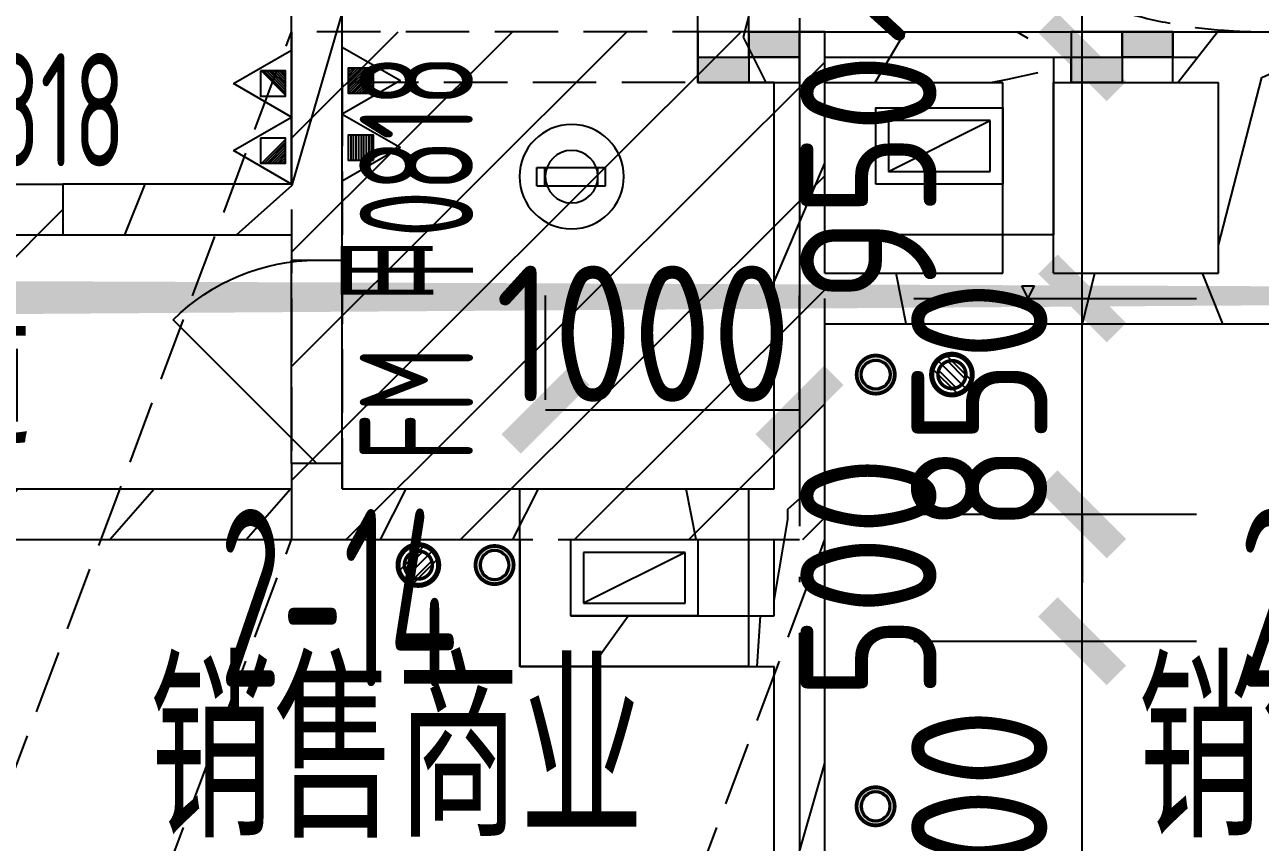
# Model space of a CAD drawing. Header units: inches. Extents: x 0 to 1813292486, y 0 to 3473589894.
# Drawn here: x 600495236 to 600500100, y 3473213326 to 3473216546 of the extents above; entities that cross this region are included whole.
import ezdxf
from ezdxf.enums import TextEntityAlignment as Align

# ---------------------------------------------------------------- set-up
doc = ezdxf.new("R2010")
doc.units = ezdxf.units.IN
doc.header["$LTSCALE"] = 1000
doc.header["$MEASUREMENT"] = 0
for name, pattern in [('AX-MALL-GIRD-200$0$DOTE', [2.4200000000000004, 2, -0.2, 0.02, -0.2]), ('AX-MALL-WALL-P02-QT$0$DASH', [0.35, 0.25, -0.1]), ('AX-MALL-WALL-P02-QT$0$DOTE', [2.4200000000000004, 2, -0.2, 0.02, -0.2]), ('PX-MALL-P02-LG$0$CONTINOUS', [0])]:
    doc.linetypes.add(name, pattern=pattern)
for name, color, linetype in [('A-Anno-Note', 241, 'Continuous'), ('AX-MALL-DIM-P02$0$A-Anno-Dims', 3, 'Continuous'), ('AX-MALL-DIM-P02$0$A-Detl-Thin', 131, 'Continuous'), ('AX-MALL-GIRD-200$0$A-Grid', 222, 'AX-MALL-GIRD-200$0$DOTE'), ('AX-MALL-P02-200$0$A-Anno-Note', 241, 'Continuous'), ('AX-MALL-WALL-P02$0$A-Anno-Note', 241, 'Continuous'), ('AX-MALL-WALL-P02-QT$0$_T_S__T_ELEV_A-STRS', 7, 'Continuous'), ('AX-MALL-WALL-P02-QT$0$A-Detl-Patt', 8, 'Continuous'), ('AX-MALL-WALL-P02-QT$0$A-Detl-Thin', 131, 'Continuous'), ('AX-MALL-WALL-P02-QT$0$A-Strs', 151, 'Continuous'), ('AX-MALL-WALL-P02-QT$0$A-Wall', 2, 'Continuous'), ('AX-MALL-WALL-P02-QT$0$A-Wall-Patt', 13, 'Continuous'), ('AX-MALL-WALL-P02-QT$0$A-Wind', 4, 'Continuous'), ('AX-MALL-WORD-P02$0$A-Anno-Note', 241, 'Continuous'), ('AX-MALL-WORD-P02$0$A-Wind-Iden', 11, 'Continuous'), ('AX-MALL-ZTKD-P02$0$A-Anno-Note', 241, 'Continuous'), ('MX-MALL-P02-LG$0$M-VT-DUCT-FLG', 40, 'Continuous'), ('MX-MALL-P02-LG$0$M-VT-DUCT-KED', 170, 'Continuous'), ('MX-MALL-P02-LG$0$M-VT-DUCT-SAD', 90, 'Continuous'), ('PX-MALL-P02-LG$0$P-Drain-Fldr', 4, 'Continuous'), ('PX-MALL-P02-LG$0$P-Drain-Fldr-ARCH', 161, 'Continuous'), ('PX-MALL-P02-LG$0$P-Drain-Fldr-W100', 4, 'Continuous'), ('PX-MALL-P02-LG$0$P-Drain-Fldr-W50', 4, 'Continuous'), ('PX-MALL-P02-LG$0$P-Exsh', 31, 'Continuous'), ('PX-MALL-P02-LG$0$P-Pipe-Risr', 7, 'Continuous'), ('PX-MALL-P02-LG$0$P-Pipe-Risr-Arch', 6, 'Continuous'), ('PX-MALL-P02-LG$0$P-Pipe-Risr-W100', 6, 'Continuous'), ('PX-MALL-P02-LG$0$P-Pipe-Risr-W50', 6, 'Continuous'), ('PX-MALL-P02-LG$0$P-Sewr-Pipe', 123, 'PX-MALL-P02-LG$0$CONTINOUS'), ('PX-MALL-P02-LG$0$PX-DSY-一层平面图$0$PX-B-P01$0$P-Gass-Anno', 41, 'Continuous'), ('SX-MALL-LT-TZ-2F(T)$0$SX-S1-TZ-(2F~3F)$0$TZ', 255, 'Continuous'), ('SX-MALL-LT-TZ-2F(T)$0$SX-S1-TZ-（-2F~-1F）$0$S-PATT-SOLD', 251, 'Continuous'), ('SX-MALL-TZ-2F~3F$0$S-DIMS', 81, 'Continuous')]:
    doc.layers.add(name, color=color, linetype=linetype)
doc.layers.add('MX-MALL-P02-LG$0$M-AUX-TO-ARCH', color=1, linetype='Continuous', plot=False)
doc.styles.add('AX-MALL-DIM-P02$0$_TCH_DIM_T3', font='gbenor.shx')
doc.styles.add('AX-MALL-WORD-P02$0$_TCH_WINDOW', font='gbenor.shx', dxfattribs={"bigfont": 'gbcbig.shx'})
doc.styles.add('AX-MALL-WORD-P02$0$STANDARD', font='gbenor.shx', dxfattribs={"bigfont": 'gbcbig.shx'})
doc.styles.add('PX-MALL-P02-LG$0$jzfz', font='gbenor.shx', dxfattribs={"bigfont": 'gbcbig.shx'})
doc.dimstyles.new('AX-MALL-DIM-P02$0$_TCH_ARCH&&180', dxfattribs={"dimtxt": 535.5, "dimasz": 270, "dimexe": 450, "dimexo": 450, "dimgap": 137.25, "dimtad": 1, "dimdec": 0, "dimzin": 0, "dimdsep": 46, "dimtxsty": 'AX-MALL-DIM-P02$0$_TCH_DIM_T3', "dimblk": 'AX-MALL-DIM-P02$0$_ArchTick', "dimcen": 0.09, "dimclrt": 7, "dimazin": 2, "dimtfac": 1, "dimtdec": 0, "dimtix": 1, "dimtmove": 2, "dimatfit": 3, "dimfxl": 500, "dimtolj": 1, "dimtzin": 0, "dimarcsym": 0})
pattern_1 = [(45, (0, 359.0227), (-353.55353201463, 353.55353201463), [])]

# ---------------------------------------------------------------- blocks, each defined once
blk = doc.blocks.new('AX-MALL-WORD-P02')
at = {"layer": 'AX-MALL-WORD-P02$0$A-Anno-Note', "style": 'AX-MALL-WORD-P02$0$STANDARD'}
for s, height, p in [('走道', 506.3829787234042, (600304135.7148566, 3473104312.855379)), ('销售商业', 675.177304964539, (600304722.0685897, 3473102457.256547)), ('销售商业', 675.177304964539, (600308368.375042, 3473101098.9004))]:
    blk.add_text(s, height=height, rotation=339.5681613092015, dxfattribs=at).set_placement(p)
at = {"layer": 'AX-MALL-WORD-P02$0$A-Anno-Note', "style": 'AX-MALL-WORD-P02$0$STANDARD', "width": 0.6}
for s, p in [('2-14', (600305187.1632707, 3473102916.265484)), ('2-15', (600308949.0906558, 3473101514.837146))]:
    blk.add_text(s, height=700, rotation=339.5681613092015, dxfattribs=at).set_placement(p)
at = {"layer": 'AX-MALL-WORD-P02$0$A-Wind-Iden', "style": 'AX-MALL-WORD-P02$0$_TCH_WINDOW', "width": 0.7}
for s, height, rotation, p in [('0818', 446.25, 339.5681611663076, (600304882.1613582, 3473105215.845483)), ('0818', 446.25, 69.56816094180219, (600306740.9514925, 3473104226.433904)), ('甲', 506.3829787234042, 69.56816094180219, (600306650.8743992, 3473103984.635256)), ('FM', 446.25, 69.56816094180219, (600306432.7786489, 3473103399.189437))]:
    blk.add_text(s, height=height, rotation=rotation, dxfattribs=at).set_placement(p)
blk = doc.blocks.new('AX-MALL-GIRD-200')
at = {"layer": 'AX-MALL-GIRD-200$0$A-Grid'}
blk.add_line((600338659.2436979, 3473186224.958461), (600299929.7047486, 3473082261.23138), dxfattribs=at)
blk = doc.blocks.new('AX-MALL-WALL-P02-QT$0$tj')
at = {"layer": 'AX-MALL-WALL-P02-QT$0$A-Detl-Patt'}
h = blk.add_hatch(dxfattribs=at)
h.set_pattern_fill('STEEL', color=256, scale=100.0000000000001, angle=50.43183869082386)
h.set_pattern_definition([(75.00000000004839, (-14278.19445574284, 156289.8254051208), (-153.3407249234246, 41.08752340989569), []), (75.00000000004839, (-14317.88195610046, 156358.5661673546), (-153.3407249234246, 41.08752340989569), [])])
edge = h.paths.add_edge_path()
edge.add_line((88101.273016572, 47666.64152574539), (87883.93542659283, 47459.84604215622))
edge.add_line((87883.93542659283, 47459.84604215622), (91571.54751467705, 43584.64122533798))
edge.add_arc((262949.389629302, 558937.705083496), 543101.4133620498, 251.6057364187558, 260.0288666978238)
edge.add_arc((172180.8466627672, -2862.146247219684), 27099.9982179492, 64.7128659603706, 96.9316049602786, ccw=False)
edge.add_arc((262948.9730309481, 558936.3205539446), 543099.9677998082, 261.6155114784545, 271.7251478115656)
edge.add_line((279298.9759148359, 16082.51663446426), (279298.9759315252, 16382.65274763107))
edge.add_arc((262948.9742454757, 558936.3204835369), 542799.9676941936, 261.62020364125146, 271.7261014454634, ccw=False)
edge.add_arc((172180.8456921196, -2862.14609140989), 27400.00151046549, 64.80631838577902, 96.83815911678944)
edge.add_arc((262949.394896181, 558937.7037490648), 542801.4137571028, 251.6136389015772, 260.02417327084333, ccw=False)
edge.add_line((91737.26096642017, 43845.69257831573), (88101.273016572, 47666.64152574539))
blk.add_lwpolyline([(88103.03003954887, 47737.33037519455), (87813.24658572674, 47461.60306501389), (91543.92713344097, 43541.13421487808, 0.03677856867194786), (168908.9495433569, 23989.2463850975, -0.1416543586965341), (183742.0972260237, 21592.70785188675, 0.04416604653312874), (279348.9759123325, 16034.00206041336), (279348.9759345055, 16434.18465709686, -0.04414427716130016), (183859.0483468771, 21979.79425859451, 0.1405450684183163), (168919.8474783897, 24393.46752309799, -0.03670519880877311), (91764.87840116024, 43889.20268630981), (88103.03007543087, 47737.33033752441)], format="xyb", dxfattribs=at)
blk.add_lwpolyline([(88101.273016572, 47666.64152574539), (87883.93542659283, 47459.84604215622), (91571.54751467705, 43584.64122533798, 0.0367693963449814), (168910.2986617088, 24039.77597379684, -0.1415142461245126), (183756.7420067787, 21641.08926153183, 0.04414024362697595), (279298.9759148359, 16082.51663446426), (279298.9759315252, 16382.65274763107, -0.04412389944666065), (183844.4648458958, 21931.40288829803, 0.1406825130026793), (168918.4574091434, 24342.94360637665, -0.03671436212623864), (91737.26096642017, 43845.69257831573)], format="xyb", close=True, dxfattribs=at)
blk = doc.blocks.new('MX-MALL-P02-LG$0$YHJJ-P02')
at = {"layer": 'MX-MALL-P02-LG$0$M-AUX-TO-ARCH'}
for points in [[(-95259.12372815609, -60399.99906539917), (-95259.12372493744, -59699.99906539917), (-94359.12372779846, -59699.99907064438), (-94359.12372756004, -60399.99906682968)], [(-95059.12372863293, -60199.99906730652), (-95059.1237270832, -59899.9990696907), (-94559.1237256527, -59899.99906921387), (-94559.12372684479, -60199.99906730652)], [(-95559.71067595482, -61400.00106573105), (-95559.71068036556, -62100.00106716156), (-96459.71067738533, -62100.00106811523), (-96459.71067714691, -61400.00106811523)], [(-95759.71067726612, -61600.00106954575), (-95759.71067762375, -61900.00106906891), (-96259.71067786217, -61900.0010676384), (-96259.7106782198, -61600.00107049942)]]:
    blk.add_lwpolyline(points, close=True, dxfattribs=at)
at = {"layer": 'MX-MALL-P02-LG$0$M-VT-DUCT-FLG'}
for p, q in [((-95009.12372744683, -60149.99906872503), (-94609.12372743482, -59949.99906874903)), ((-95809.71067810537, -61650.00107001299), (-96209.71067809578, -61850.00107003217))]:
    blk.add_line(p, q, dxfattribs=at)
at = {"layer": 'MX-MALL-P02-LG$0$M-VT-DUCT-KED'}
for p, q in [((-94609.12372743482, -59949.99906874903), (-95009.12372743482, -59949.99906872503)), ((-95009.12372743482, -59949.99906872503), (-95009.12372744683, -60149.99906872503)), ((-94609.12372744683, -60149.99906874903), (-94609.12372743482, -59949.99906874903)), ((-95009.12372744683, -60149.99906872503), (-94609.12372744683, -60149.99906874903)), ((-95809.71067810537, -61650.00107001299), (-96209.71067810537, -61650.00107003217)), ((-96209.71067810537, -61650.00107003217), (-96209.71067809578, -61850.00107003217)), ((-95809.71067809578, -61850.00107001299), (-95809.71067810537, -61650.00107001299)), ((-96209.71067809578, -61850.00107003217), (-95809.71067809578, -61850.00107001299))]:
    blk.add_line(p, q, dxfattribs=at)
blk = doc.blocks.new('MX-MALL-P02-LG')
at = {"layer": 'MX-MALL-P02-LG$0$M-VT-DUCT-SAD', "rotation": 339.5681613187875}
blk.add_blockref('MX-MALL-P02-LG$0$YHJJ-P02', (600418393.5374048, 3473127097.242905), dxfattribs=at)
blk = doc.blocks.new('SX-MALL-LT-TZ-2F(T)$0$SX-S1-TZ-（-2F~-1F）$0$55')
at = {"layer": 'SX-MALL-LT-TZ-2F(T)$0$SX-S1-TZ-（-2F~-1F）$0$S-PATT-SOLD'}
h = blk.add_hatch(color=251, dxfattribs=at)
h.dxf.hatch_style = 1
h.paths.add_polyline_path([(-77686.27864599228, -69171.32194757462), (-77486.27864456177, -69171.3219474554), (-77486.27864456177, -69271.32194751501), (-77686.27864551544, -69271.32194757462)])
h = blk.add_hatch(color=251, dxfattribs=at)
h.dxf.hatch_style = 1
h.paths.add_polyline_path([(-77886.27864646912, -69271.32194751501), (-77686.2786450386, -69271.32194751501), (-77686.27864456177, -69371.3219473958), (-77886.27864551544, -69371.3219473958)])
for p, q in [((-77686.2786450386, -69171.32194757462), (-77686.27864456177, -69371.3219474554)), ((-77886.27864551544, -69271.32194751501), (-77486.27864456177, -69271.32194751501))]:
    blk.add_line(p, q)
for points in [[(-77886.27864408493, -69371.32194751501), (-77486.27864408493, -69371.3219474554), (-77486.27864408493, -69171.3219474554), (-77886.27864456177, -69171.32194757462)], [(-77686.27864599228, -69171.32194757462), (-77486.27864456177, -69171.3219474554), (-77486.27864456177, -69271.32194751501), (-77686.27864551544, -69271.32194757462)], [(-77886.27864646912, -69271.32194751501), (-77686.2786450386, -69271.32194751501), (-77686.27864456177, -69371.3219473958), (-77886.27864551544, -69371.3219473958)]]:
    blk.add_lwpolyline(points, close=True)
blk = doc.blocks.new('SX-MALL-LT-TZ-2F(T)')
at = {"layer": 'SX-MALL-LT-TZ-2F(T)$0$SX-S1-TZ-(2F~3F)$0$TZ', "rotation": 339.5681613221936}
for p in [(600404986.3677527, 3473142305.647402), (600406363.6508175, 3473141792.597708)]:
    blk.add_blockref('SX-MALL-LT-TZ-2F(T)$0$SX-S1-TZ-（-2F~-1F）$0$55', p, dxfattribs=at)
blk = doc.blocks.new('SX-MALL-TZ-2F~3F')
at = {"layer": 'SX-MALL-TZ-2F~3F$0$S-DIMS', "rotation": 1.387142046460944e-06}
blk.add_blockref('SX-MALL-LT-TZ-2F(T)', (84.08594870567322, -14.53440642356873), dxfattribs=at)
blk = doc.blocks.new('AX-MALL-WALL-P02-QT$0$$DorLib2D$00000114')
at = {"color": 0}
blk.add_line((0.4999999999999964, 3.552713678800501e-15), (-0.2071067811864751, 0.7071067811864857), dxfattribs=at)
blk.add_arc((0.5000000000013856, -1.154631945610163e-12), 1.000000000001696, 135, 180, dxfattribs=at)
blk = doc.blocks.new('AX-MALL-WALL-P02-QT')
at = {"layer": 'AX-MALL-WALL-P02-QT$0$A-Detl-Patt', "linetype": 'AX-MALL-WALL-P02-QT$0$DASH'}
h = blk.add_hatch(dxfattribs=at)
h.set_pattern_fill('ANSI31', color=5, scale=199.9999999999999, angle=-3.81666561775622e-14)
h.set_pattern_definition([(24.56816130921802, (600185298.4270635, 3473279938.045598), (-132.0087131905358, 288.7558651210028), [])])
h.paths.add_polyline_path([(600305655.3386515, 3473103359.985047), (600307623.2237589, 3473102626.890101), (600308321.4094226, 3473104501.066395), (600306353.5243152, 3473105234.161342)])
at = {"layer": 'AX-MALL-WALL-P02-QT$0$A-Wall-Patt'}
h = blk.add_hatch(dxfattribs=at)
h.set_pattern_fill('普通砖', color=256, scale=200, style=0)
h.set_pattern_definition(pattern_1)
h.paths.add_polyline_path([(600306171.6318755, 3473104554.926783), (600306296.5769619, 3473104508.381072), (600306855.1254923, 3473106007.722106), (600306827.5622325, 3473106124.703777), (600306702.6171465, 3473106171.249488), (600306144.0686156, 3473104671.908453)])
h = blk.add_hatch(dxfattribs=at)
h.set_pattern_fill('普通砖', color=256, scale=200, style=0)
h.set_pattern_definition(pattern_1)
h.paths.add_polyline_path([(600307783.0467825, 3473104488.195182), (600308040.2829782, 3473104605.794245), (600308424.285093, 3473105636.591206), (600308167.0488974, 3473105518.992143)])
h = blk.add_hatch(dxfattribs=at)
h.set_pattern_fill('普通砖', color=256, scale=200, style=0)
h.set_pattern_definition(pattern_1)
h.paths.add_polyline_path([(600306144.0686156, 3473104671.908453), (600305300.6892843, 3473104986.092001), (600305230.870718, 3473104798.674372), (600306074.2500491, 3473104484.490823), (600306171.6318755, 3473104554.926783)])
h = blk.add_hatch(dxfattribs=at)
h.set_pattern_fill('普通砖', color=256, scale=200, style=0)
h.set_pattern_definition(pattern_1)
h.paths.add_polyline_path([(600308040.2829782, 3473104605.794245), (600307783.0467825, 3473104488.195182), (600308064.173227, 3473104383.467332), (600308181.1548971, 3473104411.030592), (600308227.7006079, 3473104535.975678)])
h = blk.add_hatch(dxfattribs=at)
h.set_pattern_fill('普通砖', color=256, scale=200, style=0)
h.set_pattern_definition(pattern_1)
h.paths.add_polyline_path([(600306074.2500491, 3473104484.490823), (600306039.3407655, 3473104390.782007), (600306226.758395, 3473104320.963441), (600306296.576962, 3473104508.381072), (600306171.6318755, 3473104554.926783)])
h = blk.add_hatch(dxfattribs=at)
h.set_pattern_fill('普通砖', color=256, scale=200, style=0)
h.set_pattern_definition(pattern_1)
h.paths.add_polyline_path([(600308181.1548971, 3473104411.030592), (600308251.5908564, 3473104313.648766), (600308907.5525591, 3473104069.283784), (600309024.5342292, 3473104096.847044), (600309071.0799401, 3473104221.79213), (600308227.7006079, 3473104535.975678)])
h = blk.add_hatch(dxfattribs=at)
h.set_pattern_fill('普通砖', color=256, scale=200, style=0)
h.set_pattern_definition(pattern_1)
h.paths.add_polyline_path([(600307892.3894066, 3473103540.396696), (600307989.7712327, 3473103610.832655), (600308251.5908564, 3473104313.648766), (600308181.1548971, 3473104411.030592), (600308064.173227, 3473104383.467332), (600307767.4443202, 3473103586.942407)])
h = blk.add_hatch(dxfattribs=at)
h.set_pattern_fill('普通砖', color=256, scale=200, style=0)
h.set_pattern_definition(pattern_1)
h.paths.add_polyline_path([(600303617.017584, 3473104190.46182), (600303687.4535431, 3473104093.079994), (600305749.0474664, 3473103325.075764), (600305795.5931771, 3473103450.02085), (600305725.1572177, 3473103547.402677), (600303663.5632949, 3473104315.406906)])
h = blk.add_hatch(dxfattribs=at)
h.set_pattern_fill('普通砖', color=256, scale=200, style=0)
h.set_pattern_definition(pattern_1)
h.paths.add_polyline_path([(600309024.5342293, 3473104096.847044), (600309094.9701885, 3473103999.465218), (600309704.0774835, 3473103772.554877), (600309821.0591537, 3473103800.118137), (600309867.6048645, 3473103925.063223), (600309071.0799401, 3473104221.79213)])
h = blk.add_hatch(dxfattribs=at)
h.set_pattern_fill('普通砖', color=256, scale=200, style=0)
h.set_pattern_definition(pattern_1)
h.paths.add_polyline_path([(600308716.1688942, 3473103269.085846), (600308833.1505643, 3473103296.649107), (600309094.9701885, 3473103999.465218), (600309024.5342292, 3473104096.847044), (600308907.5525591, 3473104069.283784), (600308645.732935, 3473103366.467673)])
h = blk.add_hatch(dxfattribs=at)
h.set_pattern_fill('普通砖', color=256, scale=200, style=0)
h.set_pattern_definition(pattern_1)
h.paths.add_polyline_path([(600309821.0591537, 3473103800.118137), (600309891.4951129, 3473103702.736311), (600315092.3343289, 3473101765.271094), (600315209.3159989, 3473101792.834354), (600315255.8617098, 3473101917.77944), (600309867.6048645, 3473103925.063223)])
h = blk.add_hatch(dxfattribs=at)
h.set_pattern_fill('普通砖', color=256, scale=200, style=0)
h.set_pattern_definition(pattern_1)
h.paths.add_polyline_path([(600309512.6938187, 3473102972.35694), (600309629.6754887, 3473102999.9202), (600309891.4951129, 3473103702.736311), (600309821.0591537, 3473103800.118137), (600309704.0774835, 3473103772.554877), (600309442.2578593, 3473103069.738766)])
h = blk.add_hatch(dxfattribs=at)
h.set_pattern_fill('普通砖', color=256, scale=200, style=0)
h.set_pattern_definition(pattern_1)
h.paths.add_polyline_path([(600305912.5748472, 3473103477.58411), (600305947.4841297, 3473103571.292923), (600305760.0665002, 3473103641.111489), (600305725.1572177, 3473103547.402677), (600305795.5931772, 3473103450.020851)])
h = blk.add_hatch(dxfattribs=at)
h.set_pattern_fill('普通砖', color=256, scale=200, style=0)
h.set_pattern_definition(pattern_1)
h.paths.add_polyline_path([(600307533.1879567, 3473102767.144627), (600307658.133043, 3473102720.598916), (600307919.9526665, 3473103423.415025), (600307892.3894066, 3473103540.396696), (600307767.4443202, 3473103586.942407), (600307505.6246967, 3473102884.126297)])
h = blk.add_hatch(dxfattribs=at)
h.set_pattern_fill('普通砖', color=256, scale=200, style=0)
h.set_pattern_definition(pattern_1)
h.paths.add_polyline_path([(600307892.3894064, 3473103540.396696), (600307919.9526665, 3473103423.415025), (600308669.6231833, 3473103144.14076), (600308716.1688942, 3473103269.085846), (600308645.732935, 3473103366.467673), (600307989.7712327, 3473103610.832655)])
h = blk.add_hatch(dxfattribs=at)
h.set_pattern_fill('普通砖', color=256, scale=200, style=0)
h.set_pattern_definition(pattern_1)
h.paths.add_polyline_path([(600305795.5931772, 3473103450.020851), (600305749.0474664, 3473103325.075764), (600306498.7179836, 3473103045.801499), (600306615.6996537, 3473103073.364759), (600306662.2453648, 3473103198.309845), (600305912.5748472, 3473103477.58411)])
h = blk.add_hatch(dxfattribs=at)
h.set_pattern_fill('普通砖', color=256, scale=200, style=0)
h.set_pattern_definition(pattern_1)
h.paths.add_polyline_path([(600308716.1688942, 3473103269.085846), (600308669.6231833, 3473103144.14076), (600309466.1481078, 3473102847.411854), (600309512.6938186, 3473102972.35694), (600309442.2578593, 3473103069.738766), (600308833.1505643, 3473103296.649107)])
h = blk.add_hatch(dxfattribs=at)
h.set_pattern_fill('普通砖', color=256, scale=200, style=0)
h.set_pattern_definition(pattern_1)
h.paths.add_polyline_path([(600306615.6996537, 3473103073.364759), (600306686.1356131, 3473102975.982933), (600307435.8061305, 3473102696.708667), (600307533.1879567, 3473102767.144627), (600307505.6246967, 3473102884.126297), (600306662.2453648, 3473103198.309845)])
h = blk.add_hatch(dxfattribs=at)
h.set_pattern_fill('普通砖', color=256, scale=200, style=0)
h.set_pattern_definition(pattern_1)
h.paths.add_polyline_path([(600306324.1715678, 3473102577.257425), (600306581.4077635, 3473102694.856488), (600306686.1356131, 3473102975.982933), (600306615.6996537, 3473103073.364759), (600306498.7179836, 3473103045.801499)])
h = blk.add_hatch(dxfattribs=at)
h.set_pattern_fill('普通砖', color=256, scale=200, style=0)
h.set_pattern_definition(pattern_1)
h.paths.add_polyline_path([(600309512.6938187, 3473102972.35694), (600309466.1481078, 3473102847.411854), (600311668.3052539, 3473102027.043699), (600311785.2869239, 3473102054.606959), (600311831.8326347, 3473102179.552045), (600309629.6754887, 3473102999.9202)])
h = blk.add_hatch(dxfattribs=at)
h.set_pattern_fill('普通砖', color=256, scale=200, style=0)
h.set_pattern_definition(pattern_1)
h.paths.add_polyline_path([(600307358.6415409, 3473102298.600553), (600307483.586627, 3473102252.054842), (600307658.1330429, 3473102720.598916), (600307533.1879568, 3473102767.144627), (600307435.8061305, 3473102696.708667), (600307331.0782809, 3473102415.582223)])
h = blk.add_hatch(dxfattribs=at)
h.set_pattern_fill('普通砖', color=256, scale=200, style=0)
h.set_pattern_definition(pattern_1)
h.paths.add_polyline_path([(600306581.4077635, 3473102694.856488), (600306324.1715678, 3473102577.257425), (600307261.2597146, 3473102228.164594), (600307358.6415409, 3473102298.600553), (600307331.0782809, 3473102415.582223)])
h = blk.add_hatch(dxfattribs=at)
h.set_pattern_fill('普通砖', color=256, scale=200, style=0)
h.set_pattern_definition(pattern_1)
h.paths.add_polyline_path([(600306032.4711822, 3473098661.033789), (600306148.6540093, 3473098668.625396), (600307483.586627, 3473102252.054842), (600307358.6415409, 3473102298.600553), (600307261.2597146, 3473102228.164594), (600305974.5074444, 3473098774.068174)])
at = {"layer": 'AX-MALL-WALL-P02-QT$0$_T_S__T_ELEV_A-STRS', "linetype": 'AX-MALL-WALL-P02-QT$0$DOTE', "const_width": 150}
blk.add_lwpolyline([(600234247.8536268, 3473153011.494684), (600262405.5662599, 3473142521.920496), (600259473.1864733, 3473134650.380063), (600277652.6965212, 3473127877.979127), (600276745.0551592, 3473125441.549947), (600276745.055159, 3473125441.549947), (600276046.8694955, 3473123567.373652), (600279607.804453, 3473122240.820894), (600279607.8044529, 3473122240.820893), (600286917.0919989, 3473119517.896807), (600286114.1784856, 3473117362.594068), (600305090.2134603, 3473110293.464231), (600303222.5668081, 3473105280.042639), (600316013.8200127, 3473100514.925489), (600314879.2683095, 3473097469.389009), (600322235.4102613, 3473094729.010282), (600324225.2394023, 3473100070.412719), (600344138.3625215, 3473092652.190045), (600342323.0797966, 3473087779.331682), (600442122.9674294, 3473050600.945104)], dxfattribs=at)
at = {"layer": 'AX-MALL-WALL-P02-QT$0$A-Detl-Patt', "linetype": 'AX-MALL-WALL-P02-QT$0$DASH'}
for p, q in [((600295524.4326031, 3473092770.738178), (600306353.5243154, 3473105234.161342)), ((600294826.2469394, 3473090896.561883), (600305655.3386517, 3473103359.985047)), ((600296794.1320467, 3473090163.466937), (600307623.2237589, 3473102626.890101))]:
    blk.add_line(p, q, dxfattribs=at)
at = {"layer": 'AX-MALL-WALL-P02-QT$0$A-Detl-Patt', "color": 5, "linetype": 'AX-MALL-WALL-P02-QT$0$DASH'}
for points in [[(600305655.3386515, 3473103359.985047), (600307623.2237589, 3473102626.890101), (600308321.4094226, 3473104501.066395), (600306353.5243152, 3473105234.161342)], [(600305912.5748472, 3473103477.58411), (600307505.6246959, 3473102884.126297), (600308064.173227, 3473104383.467332), (600306471.1233783, 3473104976.925146)]]:
    blk.add_lwpolyline(points, close=True, dxfattribs=at)
at = {"layer": 'AX-MALL-WALL-P02-QT$0$A-Strs', "linetype": 'AX-MALL-WALL-P02-QT$0$DASH'}
blk.add_lwpolyline([(600311364.481635, 3473107742.688102, 0.4142135621634755), (600308856.4287425, 3473106596.097242), (600308786.6101768, 3473106408.679612, 0.4142135621629859), (600309933.2010336, 3473103900.626719, 0.4142135621629859)], format="xyb", dxfattribs=at)
at = {"layer": 'AX-MALL-WALL-P02-QT$0$A-Wall'}
for p, q in [((600306144.0686156, 3473104671.908453), (600306702.6171465, 3473106171.249488)), ((600306296.5769619, 3473104508.381072), (600306855.1254923, 3473106007.722106)), ((600308040.2829782, 3473104605.794245), (600308424.285093, 3473105636.591206)), ((600307783.0467825, 3473104488.195182), (600308167.0488974, 3473105518.992143)), ((600305300.6892843, 3473104986.092001), (600305230.870718, 3473104798.674372)), ((600306144.0686156, 3473104671.908453), (600305300.6892843, 3473104986.092001)), ((600305230.870718, 3473104798.674372), (600306074.2500491, 3473104484.490823)), ((600308040.2829782, 3473104605.794245), (600308227.7006079, 3473104535.975678)), ((600306226.758395, 3473104320.963441), (600306296.576962, 3473104508.381072)), ((600308227.7006079, 3473104535.975678), (600309071.0799401, 3473104221.79213)), ((600306074.2500491, 3473104484.490823), (600306039.3407655, 3473104390.782007)), ((600307783.0467825, 3473104488.195182), (600308064.173227, 3473104383.467332)), ((600306039.3407655, 3473104390.782007), (600306226.758395, 3473104320.963441)), ((600307767.4443202, 3473103586.942407), (600308064.173227, 3473104383.467332)), ((600303663.5632949, 3473104315.406906), (600305725.1572177, 3473103547.402677)), ((600307989.7712327, 3473103610.832655), (600308251.5908564, 3473104313.648766)), ((600308251.5908564, 3473104313.648766), (600308907.5525591, 3473104069.283784)), ((600309071.0799401, 3473104221.79213), (600309867.6048645, 3473103925.063223)), ((600303687.4535431, 3473104093.079994), (600305749.0474664, 3473103325.075764)), ((600308645.732935, 3473103366.467673), (600308907.5525591, 3473104069.283784)), ((600308833.1505643, 3473103296.649107), (600309094.9701885, 3473103999.465218)), ((600309094.9701885, 3473103999.465218), (600309704.0774835, 3473103772.554877)), ((600309867.6048645, 3473103925.063223), (600315255.8617098, 3473101917.77944)), ((600309442.2578593, 3473103069.738766), (600309704.0774835, 3473103772.554877)), ((600305760.0665002, 3473103641.111489), (600305725.1572177, 3473103547.402677)), ((600305947.4841297, 3473103571.292923), (600305760.0665002, 3473103641.111489)), ((600307505.6246967, 3473102884.126297), (600307767.4443202, 3473103586.942407)), ((600307989.7712327, 3473103610.832655), (600308645.732935, 3473103366.467673)), ((600305912.5748472, 3473103477.58411), (600305947.4841297, 3473103571.292923)), ((600305912.5748472, 3473103477.58411), (600306662.2453648, 3473103198.309845)), ((600307658.133043, 3473102720.598916), (600307919.9526665, 3473103423.415025)), ((600307919.9526665, 3473103423.415025), (600308669.6231833, 3473103144.14076)), ((600305749.0474664, 3473103325.075764), (600306498.7179836, 3473103045.801499)), ((600308833.1505643, 3473103296.649107), (600309442.2578593, 3473103069.738766)), ((600306662.2453648, 3473103198.309845), (600307505.6246967, 3473102884.126297)), ((600308669.6231833, 3473103144.14076), (600309466.1481078, 3473102847.411854)), ((600306324.1715678, 3473102577.257425), (600306498.7179836, 3473103045.801499)), ((600306581.4077635, 3473102694.856488), (600306686.1356131, 3473102975.982933)), ((600306686.1356131, 3473102975.982933), (600307435.8061305, 3473102696.708667)), ((600309466.1481078, 3473102847.411854), (600311668.3052539, 3473102027.043699)), ((600307483.586627, 3473102252.054842), (600307658.1330429, 3473102720.598916)), ((600306581.4077635, 3473102694.856488), (600307331.0782809, 3473102415.582223)), ((600307331.0782809, 3473102415.582223), (600307435.8061305, 3473102696.708667)), ((600306324.1715678, 3473102577.257425), (600307261.2597146, 3473102228.164594)), ((600305974.5074444, 3473098774.068174), (600307261.2597146, 3473102228.164594)), ((600306148.6540093, 3473098668.625396), (600307483.586627, 3473102252.054842))]:
    blk.add_line(p, q, dxfattribs=at)
at = {"layer": 'AX-MALL-WALL-P02-QT$0$A-Wind'}
for p, q in [((600304551.0187669, 3473105265.366266), (600305300.6892843, 3473104986.092)), ((600304481.2002006, 3473105077.948637), (600305230.870718, 3473104798.674371)), ((600305760.0665001, 3473103641.111489), (600306039.3407654, 3473104390.782007)), ((600305947.4841295, 3473103571.292923), (600306226.7583948, 3473104320.963441))]:
    blk.add_line(p, q, dxfattribs=at)
at = {"layer": 'AX-MALL-WALL-P02-QT$0$A-Detl-Patt'}
blk.add_blockref('SX-MALL-TZ-2F~3F', (0, 0), dxfattribs=at)
at = {"layer": 'AX-MALL-WALL-P02-QT$0$A-Detl-Thin'}
blk.add_blockref('MX-MALL-P02-LG', (0, 0), dxfattribs=at)
at = {"layer": 'AX-MALL-WALL-P02-QT$0$A-Detl-Thin', "rotation": 339.5681613091762}
blk.add_blockref('AX-MALL-WALL-P02-QT$0$tj', (600144118.6961328, 3473128496.287411), dxfattribs=at)
at = {"layer": 'AX-MALL-WALL-P02-QT$0$A-Wind'}
blk.add_blockref('AX-MALL-GIRD-200', (0, 0), dxfattribs=at)
at = {"layer": 'AX-MALL-WALL-P02-QT$0$A-Wind', "zscale": 200}
for p, xscale, yscale, rotation in [((600304890.9447424, 3473105032.020319), 800, -800, 339.5681613038133), ((600305993.4124475, 3473103981.037465), -800, 800, 69.56816131765206)]:
    blk.add_blockref('AX-MALL-WALL-P02-QT$0$$DorLib2D$00000114', p, dxfattribs=dict(at, xscale=xscale, yscale=yscale, rotation=rotation))
blk = doc.blocks.new('AX-MALL-WALL-P02')
at = {"layer": 'AX-MALL-WALL-P02$0$A-Anno-Note'}
blk.add_blockref('AX-MALL-WORD-P02', (0, 0), dxfattribs=at)
blk.add_blockref('AX-MALL-WALL-P02-QT', (0, 0), dxfattribs=at)
blk = doc.blocks.new('PX-MALL-P02-LG$0$PX-DSY-一层平面图$0$PX-B-P01$0$A$C3BA02923')
for p, q in [((-205.0528028229019, 54.52846630102431), (200.4903818683233, 54.52846630105341)), ((-205.0528028229019, 54.52846630102431), (-205.0528028229019, -54.52846630098065)), ((-158.9956803772366, 54.52846630102431), (-158.9956803772366, -54.52846630098065)), ((154.4332594227744, 54.52846630102431), (154.4332594227744, -54.52846630098065)), ((200.4903818683233, 54.52846630105341), (200.4903818685561, -54.52846630105341)), ((-205.0528028229019, -54.52846630098065), (200.4903818685561, -54.52846630105341))]:
    blk.add_line(p, q)
for radius in [308.1916796825826, 155.3229930804212]:
    blk.add_circle((0, 0), radius)
blk = doc.blocks.new('PX-MALL-P02-LG$0$P-Risr')
at = {"layer": 'PX-MALL-P02-LG$0$P-Pipe-Risr-W50'}
h = blk.add_hatch(color=0, dxfattribs=at)
edge = h.paths.add_edge_path()
edge.add_ellipse((0, 0), major_axis=(47.05795628796547, 47.05795628796547), ratio=0.9999999999999695, start_angle=225.0000000000009, end_angle=405.0000000000009, ccw=False)
edge.add_ellipse((0, 0), major_axis=(47.05795628796764, 47.05795628796764), ratio=0.9999999999998785, start_angle=133.9675974886221, end_angle=225.0000000000035, ccw=False)
edge.add_line((-66.53919663240958, 1.199087783927098), (-54.4367953546693, 1.199087783927098))
edge.add_ellipse((0, 0), major_axis=(-38.50196423560672, 38.50196423560672), ratio=0.9999999999999859, start_angle=43.73814098242129, end_angle=134.9999999999996)
edge.add_ellipse((0, 0), major_axis=(38.50196423561096, 38.50196423561096), ratio=0.9999999999998216, start_angle=225.0000000000051, end_angle=405.0000000000051)
edge.add_ellipse((0, 0), major_axis=(38.50196423560679, 38.50196423560679), ratio=0.9999999999999831, start_angle=45.00000000000048, end_angle=133.7381409824204)
edge.add_line((-54.43679535467527, 1.199087783927098), (-66.53919663241555, 1.199087783927098))
edge.add_ellipse((0, 0), major_axis=(-47.05795628796762, 47.05795628796762), ratio=0.9999999999998742, start_angle=-45.00000000000358, end_angle=43.967597488629224, ccw=False)
at = {"layer": 'PX-MALL-P02-LG$0$P-Pipe-Risr-Arch', "ltscale": 0.7}
blk.add_circle((0, 0), 59.29000000000001, dxfattribs=at)
at = {"layer": 'PX-MALL-P02-LG$0$P-Pipe-Risr-W100', "color": 0, "const_width": 15}
blk.add_lwpolyline([(-75, 0, 1), (75, 0, 1)], format="xyb", close=True, dxfattribs=at)
at = {"layer": 'PX-MALL-P02-LG$0$P-Pipe-Risr-W50'}
blk.add_circle((0, 0), 54.45000000000001, dxfattribs=at)
at = {"layer": 'PX-MALL-P02-LG$0$P-Pipe-Risr', "style": 'PX-MALL-P02-LG$0$jzfz', "width": 0.6, "flags": 1}
for tag, p in [('SYS-MARK', (0.3310501334344735, -45.65933377496549)), ('RANGE', (0.3337570973526454, -45.67887874227017))]:
    blk.add_attdef(tag, text='', height=0.015625, dxfattribs=at).set_placement(p, align=Align.MIDDLE)
blk = doc.blocks.new('PX-MALL-P02-LG$0$A$C5A9C1854')
at = {"layer": 'PX-MALL-P02-LG$0$P-Drain-Fldr-W50', "ltscale": 0.7}
for p, q in [((52.36634142632829, -16.81565596791916), (-16.81565596786095, 52.36634142627008)), ((16.81565596797736, -52.36634142627008), (-52.36634142621187, 16.81565596791916)), ((38.89087296527578, -38.89087296521757), (-38.89087296527578, 38.89087296521757))]:
    blk.add_line(p, q, dxfattribs=at)
at = {"layer": 'PX-MALL-P02-LG$0$P-Drain-Fldr-W50', "ltscale": 0.7, "const_width": 13.75}
blk.add_lwpolyline([(-54.99999999994179, 0, 1), (55.00000000005821, 0, 1)], format="xyb", close=True, dxfattribs=at)
blk = doc.blocks.new('PX-MALL-P02-LG$0$A$C7D2520B3')
at = {"layer": 'PX-MALL-P02-LG$0$P-Drain-Fldr', "ltscale": 0.7}
for p, q in [((58.33630944791366, -58.33630944788456), (-58.33630944791366, 58.33630944788456)), ((78.54951213949244, -25.22348395187873), (-25.22348395179142, 78.54951213940512)), ((25.22348395196605, -78.54951213940512), (-78.54951213931781, 25.22348395187873))]:
    blk.add_line(p, q, dxfattribs=at)
at = {"layer": 'PX-MALL-P02-LG$0$P-Drain-Fldr', "ltscale": 0.7, "const_width": 20}
blk.add_lwpolyline([(5.820766091346741e-11, -80, 1), (5.820766091346741e-11, 80, 1)], format="xyb", close=True, dxfattribs=at)
blk = doc.blocks.new('PX-MALL-P02-LG$0$A$C2257314B')
at = {"layer": 'PX-MALL-P02-LG$0$P-Drain-Fldr-ARCH', "ltscale": 0.7}
for p, q in [((52.36634142632829, -16.81565596791916), (-16.81565596786095, 52.36634142627008)), ((16.81565596797736, -52.36634142627008), (-52.36634142621187, 16.81565596791916)), ((38.89087296527578, -38.89087296521757), (-38.89087296527578, 38.89087296521757))]:
    blk.add_line(p, q, dxfattribs=at)
for start, end in [(0, 180), (180, 0)]:
    blk.add_arc((5.820766091346741e-11, -1.77635683940025e-15), 55, start, end, dxfattribs=at)
blk = doc.blocks.new('PX-MALL-P02-LG$0$P-Drain-Fldr')
blk.add_blockref('PX-MALL-P02-LG$0$A$C2257314B', (0, 0))
at = {"layer": 'PX-MALL-P02-LG$0$P-Drain-Fldr-W100'}
blk.add_blockref('PX-MALL-P02-LG$0$A$C7D2520B3', (0, 0), dxfattribs=at)
at = {"layer": 'PX-MALL-P02-LG$0$P-Drain-Fldr-W50'}
blk.add_blockref('PX-MALL-P02-LG$0$A$C5A9C1854', (0, 0), dxfattribs=at)
blk = doc.blocks.new('PX-MALL-P02-LG$0$MHQ')
at = {"layer": 'PX-MALL-P02-LG$0$P-Exsh', "ltscale": 0.7}
h = blk.add_hatch(dxfattribs=at)
h.set_pattern_fill('ANSI31', color=256, scale=25, style=0)
h.set_pattern_definition([(45, (-160019.2306599375, -42228.3236173685), (-28.0633003783411, 28.0633003783411), [])])
h.paths.add_polyline_path([(-75.0000000015425, 185.1731819980414), (75, 185.1731819980414), (75, 35.17318199802685), (-75.0000000015425, 35.17318199802685)])
for points in [[(0, 346.4101615137042), (-200, -1.455191522836685e-11), (200, -1.455191522836685e-11)], [(0, 346.4101615137042), (-200, -1.455191522836685e-11), (200, -1.455191522836685e-11)], [(0, 346.4101615137042), (-200, -1.455191522836685e-11), (200, -1.455191522836685e-11)], [(-75.0000000015425, 185.1731819980414), (75, 185.1731819980414), (75, 35.17318199802685), (-75.0000000015425, 35.17318199802685)]]:
    blk.add_lwpolyline(points, close=True, dxfattribs=at)
blk = doc.blocks.new('PX-MALL-P02-LG$0$A$C301F1425')
at = {"layer": 'PX-MALL-P02-LG$0$P-Exsh', "ltscale": 0.7}
for p in [(-200, 1.455191522836685e-11), (200, 1.455191522836685e-11)]:
    blk.add_blockref('PX-MALL-P02-LG$0$MHQ', p, dxfattribs=at)
blk = doc.blocks.new('PX-MALL-P02-LG')
at = {"xscale": -0.6600000001490114, "zscale": 0.6600000001490114}
for p, yscale, rotation in [((600306236.2291206, 3473104919.299724), 0.6600000001490114, 69.56816190281047), ((600306427.7329986, 3473104860.45009), 0.6600000001490115, 249.5681619847931)]:
    blk.add_blockref('PX-MALL-P02-LG$0$A$C301F1425', p, dxfattribs=dict(at, yscale=yscale, rotation=rotation))
at = {"layer": 'PX-MALL-P02-LG$0$P-Drain-Fldr', "xscale": -1, "rotation": 339.5681612971889}
blk.add_blockref('PX-MALL-P02-LG$0$P-Drain-Fldr', (600306088.4228693, 3473103091.934783), dxfattribs=at)
at = {"layer": 'PX-MALL-P02-LG$0$P-Drain-Fldr', "rotation": 339.5681612632119}
blk.add_blockref('PX-MALL-P02-LG$0$P-Drain-Fldr', (600308318.678128, 3473103061.450858), dxfattribs=at)
at = {"layer": 'PX-MALL-P02-LG$0$P-Sewr-Pipe', "ltscale": 0.7, "rotation": 249.5681612632119}
blk.add_blockref('PX-MALL-P02-LG$0$P-Risr', (600308037.5517297, 3473103166.17883), dxfattribs=at)
at = {"layer": 'PX-MALL-P02-LG$0$P-Sewr-Pipe', "ltscale": 0.7, "xscale": -1}
for p, rotation in [((600306369.549359, 3473102987.207055), 69.56816129718885), ((600307443.5450373, 3473101573.333482), 249.5681613169982)]:
    blk.add_blockref('PX-MALL-P02-LG$0$P-Risr', p, dxfattribs=dict(at, rotation=rotation))
at = {"layer": 'PX-MALL-P02-LG$0$PX-DSY-一层平面图$0$PX-B-P01$0$P-Gass-Anno', "xscale": -0.6666666666666912, "yscale": 0.6666666666666912, "zscale": 0.6666666666666665, "rotation": 159.5681613098035}
blk.add_blockref('PX-MALL-P02-LG$0$PX-DSY-一层平面图$0$PX-B-P01$0$A$C3BA02923', (600307187.6686302, 3473104314.644155, -1.308702143790567e-07), dxfattribs=at)
blk = doc.blocks.new('AX-MALL-ZTKD-P02')
at = {"layer": 'AX-MALL-ZTKD-P02$0$A-Anno-Note'}
blk.add_blockref('AX-MALL-GIRD-200', (0, 0), dxfattribs=at)
blk = doc.blocks.new('AX-MALL-DIM-P02$0$_ArchTick')
at = {"color": 0, "linetype": 'ByBlock', "const_width": 0.4}
blk.add_lwpolyline([(-0.5, -0.5), (0.5, 0.5)], dxfattribs=at)
blk = doc.blocks.new('*D617')
at = {"layer": 'AX-MALL-DIM-P02$0$A-Anno-Dims', "color": 0, "lineweight": -2, "transparency": 16777216}
for p, q in [((600304578.0797822, 3473107629.661613), (600305497.4811003, 3473107287.157526)), ((600304264.1503892, 3473105265.51954), (600305075.7914519, 3473107444.249348)), ((600303766.4387194, 3473105450.931805), (600304685.8400376, 3473105108.427719))]:
    blk.add_line(p, q, dxfattribs=at)
at = {"layer": 'AX-MALL-DIM-P02$0$A-Anno-Dims', "color": 0, "lineweight": -2, "transparency": 16777216, "xscale": 270, "yscale": 270, "zscale": 270}
for p, rotation in [((600305075.7914519, 3473107444.249348), 69.56815486753656), ((600304264.1503892, 3473105265.51954), 249.5681548675365)]:
    blk.add_blockref('AX-MALL-DIM-P02$0$_ArchTick', p, dxfattribs=dict(at, rotation=rotation))
at = {"layer": 'AX-MALL-DIM-P02$0$A-Anno-Dims', "color": 7, "transparency": 16777216, "insert": (600304290.450237, 3473106496.267084), "char_height": 535.5, "attachment_point": 5, "rotation": 69.56815486753656, "style": 'AX-MALL-DIM-P02$0$_TCH_DIM_T3'}
blk.add_mtext('\\A1;2325', dxfattribs=at)
blk = doc.blocks.new('*D624')
at = {"layer": 'AX-MALL-DIM-P02$0$A-Anno-Dims', "color": 0, "lineweight": -2, "transparency": 16777216}
for p, q in [((600307811.5674766, 3473102129.87235), (600308854.2882168, 3473101741.428275)), ((600307839.1407337, 3473100305.470204), (600308432.5985513, 3473101898.52005)), ((600307218.1096591, 3473100536.822505), (600308260.8303993, 3473100148.378429))]:
    blk.add_line(p, q, dxfattribs=at)
at = {"layer": 'AX-MALL-DIM-P02$0$A-Anno-Dims', "color": 0, "lineweight": -2, "transparency": 16777216, "xscale": 270, "yscale": 270, "zscale": 270}
for p, rotation in [((600308432.5985513, 3473101898.52005), 69.56816114761475), ((600307839.1407337, 3473100305.470204), 249.5681611476148)]:
    blk.add_blockref('AX-MALL-DIM-P02$0$_ArchTick', p, dxfattribs=dict(at, rotation=rotation))
at = {"layer": 'AX-MALL-DIM-P02$0$A-Anno-Dims', "color": 7, "transparency": 16777216, "insert": (600307756.3489431, 3473101243.377725), "char_height": 535.5, "attachment_point": 5, "rotation": 69.56816114761475, "style": 'AX-MALL-DIM-P02$0$_TCH_DIM_T3'}
blk.add_mtext('\\A1;1700', dxfattribs=at)
blk = doc.blocks.new('*D625')
at = {"layer": 'AX-MALL-DIM-P02$0$A-Anno-Dims', "color": 0, "lineweight": -2, "transparency": 16777216}
for p, q in [((600307986.1138935, 3473102598.416422), (600309028.8346338, 3473102209.972346)), ((600308432.5985512, 3473101898.52005), (600308607.1449682, 3473102367.064122)), ((600307811.5674765, 3473102129.87235), (600308854.2882168, 3473101741.428274))]:
    blk.add_line(p, q, dxfattribs=at)
at = {"layer": 'AX-MALL-DIM-P02$0$A-Anno-Dims', "color": 0, "lineweight": -2, "transparency": 16777216, "xscale": 270, "yscale": 270, "zscale": 270}
for p, rotation in [((600308607.1449682, 3473102367.064122), 69.56816114839752), ((600308432.5985512, 3473101898.52005), 249.5681611483975)]:
    blk.add_blockref('AX-MALL-DIM-P02$0$_ArchTick', p, dxfattribs=dict(at, rotation=rotation))
at = {"layer": 'AX-MALL-DIM-P02$0$A-Anno-Dims', "color": 7, "transparency": 16777216, "insert": (600307731.3120852, 3473102426.553706), "char_height": 535.5, "attachment_point": 5, "rotation": 69.56816114839752, "style": 'AX-MALL-DIM-P02$0$_TCH_DIM_T3'}
blk.add_mtext('\\A1;500', dxfattribs=at)
blk = doc.blocks.new('*D626')
at = {"layer": 'AX-MALL-DIM-P02$0$A-Anno-Dims', "color": 0, "lineweight": -2, "transparency": 16777216}
for p, q in [((600308282.8428036, 3473103394.941349), (600309325.5635439, 3473103006.497273)), ((600308903.8738782, 3473103163.589048), (600308998.1289434, 3473103416.602848)), ((600308607.1449683, 3473102367.064122), (600308903.8738782, 3473103163.589048)), ((600307986.1138937, 3473102598.416422), (600309028.834634, 3473102209.972347)), ((600308607.1449683, 3473102367.064122), (600308512.8899028, 3473102114.050323))]:
    blk.add_line(p, q, dxfattribs=at)
at = {"layer": 'AX-MALL-DIM-P02$0$A-Anno-Dims', "color": 0, "lineweight": -2, "transparency": 16777216, "xscale": 270, "yscale": 270, "zscale": 270}
for p, rotation in [((600308903.8738782, 3473103163.589048), 249.5681611508588), ((600308607.1449683, 3473102367.064122), 69.56816115085886)]:
    blk.add_blockref('AX-MALL-DIM-P02$0$_ArchTick', p, dxfattribs=dict(at, rotation=rotation))
at = {"layer": 'AX-MALL-DIM-P02$0$A-Anno-Dims', "color": 7, "transparency": 16777216, "insert": (600308375.9887245, 3473102906.709183), "char_height": 535.5, "attachment_point": 5, "rotation": 69.56816115085884, "style": 'AX-MALL-DIM-P02$0$_TCH_DIM_T3'}
blk.add_mtext('\\A1;850', dxfattribs=at)
blk = doc.blocks.new('*D627')
at = {"layer": 'AX-MALL-DIM-P02$0$A-Anno-Dims', "color": 0, "lineweight": -2, "transparency": 16777216}
for p, q in [((600308614.4809967, 3473104285.175089), (600309657.201737, 3473103896.731013)), ((600308903.8738784, 3473103163.589048), (600309235.5120715, 3473104053.822788)), ((600308282.8428037, 3473103394.941349), (600309325.5635439, 3473103006.497273))]:
    blk.add_line(p, q, dxfattribs=at)
at = {"layer": 'AX-MALL-DIM-P02$0$A-Anno-Dims', "color": 0, "lineweight": -2, "transparency": 16777216, "xscale": 270, "yscale": 270, "zscale": 270}
for p, rotation in [((600309235.5120715, 3473104053.822788), 69.56816114666387), ((600308903.8738784, 3473103163.589048), 249.5681611466639)]:
    blk.add_blockref('AX-MALL-DIM-P02$0$_ArchTick', p, dxfattribs=dict(at, rotation=rotation))
at = {"layer": 'AX-MALL-DIM-P02$0$A-Anno-Dims', "color": 7, "transparency": 16777216, "insert": (600308281.1333003, 3473103902.467539), "char_height": 535.5, "attachment_point": 5, "rotation": 69.56816114666387, "style": 'AX-MALL-DIM-P02$0$_TCH_DIM_T3'}
blk.add_mtext('\\A1;950', dxfattribs=at)
blk = doc.blocks.new('*D628')
at = {"layer": 'AX-MALL-DIM-P02$0$A-Anno-Dims', "color": 0, "lineweight": -2, "transparency": 16777216}
for p, q in [((600308998.4831126, 3473105315.972044), (600310041.203853, 3473104927.527968)), ((600309235.5120716, 3473104053.822788), (600309619.5141873, 3473105084.619743)), ((600308614.4809968, 3473104285.175088), (600309657.2017373, 3473103896.731013))]:
    blk.add_line(p, q, dxfattribs=at)
at = {"layer": 'AX-MALL-DIM-P02$0$A-Anno-Dims', "color": 0, "lineweight": -2, "transparency": 16777216, "xscale": 270, "yscale": 270, "zscale": 270}
for p, rotation in [((600309619.5141873, 3473105084.619743), 69.56816114819517), ((600309235.5120716, 3473104053.822788), 249.5681611481951)]:
    blk.add_blockref('AX-MALL-DIM-P02$0$_ArchTick', p, dxfattribs=dict(at, rotation=rotation))
at = {"layer": 'AX-MALL-DIM-P02$0$A-Anno-Dims', "color": 7, "transparency": 16777216, "insert": (600308892.949303, 3473104811.041658), "char_height": 535.5, "attachment_point": 5, "rotation": 69.56816114819517, "style": 'AX-MALL-DIM-P02$0$_TCH_DIM_T3'}
blk.add_mtext('\\A1;1100', dxfattribs=at)
blk = doc.blocks.new('*D1479')
at = {"layer": 'AX-MALL-DIM-P02$0$A-Anno-Dims', "color": 0, "lineweight": -2, "transparency": 16777216}
for p, q in [((600306784.4278548, 3473103526.290696), (600306928.1931598, 3473103912.207424)), ((600307721.5159996, 3473103177.197866), (600307865.2813046, 3473103563.114594)), ((600306771.1013858, 3473103490.517758), (600307708.1895306, 3473103141.424928))]:
    blk.add_line(p, q, dxfattribs=at)
at = {"layer": 'AX-MALL-DIM-P02$0$A-Anno-Dims', "color": 0, "lineweight": -2, "transparency": 16777216, "xscale": 270, "yscale": 270, "zscale": 270}
for p, rotation in [((600306771.1013858, 3473103490.517758), 159.5681613499497), ((600307708.1895306, 3473103141.424928), 339.5681613499497)]:
    blk.add_blockref('AX-MALL-DIM-P02$0$_ArchTick', p, dxfattribs=dict(at, rotation=rotation))
at = {"layer": 'AX-MALL-DIM-P02$0$A-Anno-Dims', "color": 7, "transparency": 16777216, "insert": (600307236.2726024, 3473103636.647188), "char_height": 535.5, "attachment_point": 5, "rotation": 339.5681613499497, "style": 'AX-MALL-DIM-P02$0$_TCH_DIM_T3'}
blk.add_mtext('\\A1;1000', dxfattribs=at)
blk = doc.blocks.new('AX-MALL-DIM-P02')
at = {"layer": 'AX-MALL-DIM-P02$0$A-Detl-Thin'}
blk.add_blockref('AX-MALL-ZTKD-P02', (-2.384185791015625e-06, 9.5367431640625e-07), dxfattribs=at)
at = {"layer": 'AX-MALL-DIM-P02$0$A-Anno-Dims'}
for p1, p2, distance, picture, middle in [((600303344.7490711, 3473105608.023627), (600304156.3901339, 3473107786.753435), -981.1257988998675, '*D617', (600304290.450237, 3473106496.267084)), ((600307564.424228, 3473102755.508198), (600307861.1531379, 3473103552.033124), -1112.7242886344384, '*D626', (600308375.9887245, 3473102906.709183)), ((600306796.4199935, 3473100693.91428), (600307389.8778111, 3473102286.964126), -1112.724288522729, '*D624', (600307756.3489431, 3473101243.377725))]:
    dim = blk.add_aligned_dim(p1=p1, p2=p2, distance=distance, dimstyle='AX-MALL-DIM-P02$0$_TCH_ARCH&&180', dxfattribs=at)
    dim.commit()
    dim.dimension.update_dxf_attribs({"geometry": picture, "text_midpoint": middle})
for base, p1, p2, angle, picture, middle in [((600309619.5141873, 3473105084.619743), (600308192.791331, 3473104442.266864), (600308576.793447, 3473105473.063819), 69.56816113952475, '*D628', (600308892.949303, 3473104811.041658)), ((600309235.5120715, 3473104053.822788), (600307861.1531379, 3473103552.033124), (600308192.791331, 3473104442.266864), 69.56816114666387, '*D627', (600308281.1333003, 3473103902.467539)), ((600307708.1895306, 3473103141.424928), (600306627.3360808, 3473103104.60103), (600307564.4242256, 3473102755.5082), 339.56816137555165, '*D1479', (600307236.2726024, 3473103636.647188)), ((600308607.1449682, 3473102367.064122), (600307389.8778111, 3473102286.964126), (600307564.424228, 3473102755.508198), 69.56816112932255, '*D625', (600307731.3120852, 3473102426.553706))]:
    dim = blk.add_linear_dim(base=base, p1=p1, p2=p2, angle=angle, dimstyle='AX-MALL-DIM-P02$0$_TCH_ARCH&&180', dxfattribs=at)
    dim.commit()
    dim.dimension.update_dxf_attribs({"geometry": picture, "text_midpoint": middle, "dimtype": 129})
blk = doc.blocks.new('AX-MALL-P02-200')
at = {"layer": 'AX-MALL-P02-200$0$A-Anno-Note'}
blk.add_blockref('AX-MALL-WALL-P02', (0, 0), dxfattribs=at)
for name in ['AX-MALL-DIM-P02', 'PX-MALL-P02-LG']:
    blk.add_blockref(name, (0, 0), dxfattribs=at)

msp = doc.modelspace()

# ---------------------------------------------------------------- block references
at = {"layer": 'A-Anno-Note', "rotation": 20.43183869077545}
msp.add_blockref('AX-MALL-P02-200', (1250392458.527329, 9048125.682563305), dxfattribs=at)

doc.saveas('drawing.dxf')
